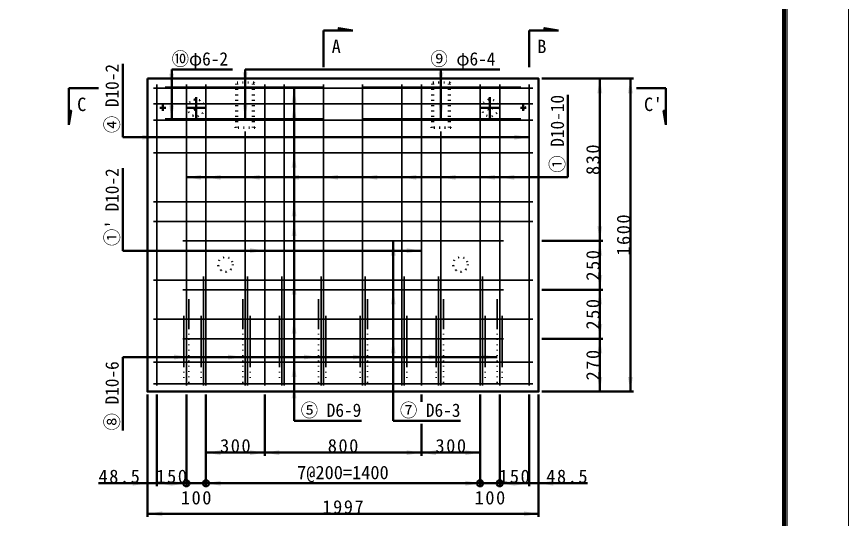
# Model space of a CAD drawing. Units: millimetres, scale not verified. Extents: x -2102 to 2102, y -1485 to 1485.
# Drawn here: x 744 to 2102, y -683 to 138 of the extents above; entities that cross this region are included whole.
import ezdxf
from ezdxf.enums import TextEntityAlignment as Align

# ---------------------------------------------------------------- set-up
doc = ezdxf.new("R2010")
doc.units = ezdxf.units.MM
doc.header["$LTSCALE"] = 5
doc.linetypes.add('DOTTED', pattern=[1.75, 0.25, -1.5])
doc.linetypes.add('LONG_DASHED_DOTTED', pattern=[15.25, 12, -1.5, 0.25, -1.5])
doc.layers.add('0-0_V-nasSTD', color=7, linetype='Continuous', lineweight=50)
doc.styles.add('ＭＳ ゴシック', font='')
doc.styles.get('ＭＳ ゴシック').set_extended_font_data('MS Gothic')

msp = doc.modelspace()

# ---------------------------------------------------------------- linework, layer by layer
at = {"layer": '0-0_V-nasSTD'}
for p, q in [((1244.881, 55.586), (1244.881, 115.586)), ((1269.881, 115.586), (1244.881, 115.586)), ((1269.881, 115.586), (1292.921, 115.586)), ((1580.881, 55.586), (1580.881, 115.586)), ((1605.881, 115.586), (1580.881, 115.586)), ((1605.881, 115.586), (1628.921, 115.586)), ((916.881, -59.134), (916.881, 60.866)), ((996.881, 51.586), (996.881, -30.974)), ((996.881, 51.586), (1095.993, 51.586)), ((1116.881, 51.586), (1116.881, -29.054)), ((1116.881, 51.586), (1532.881, 51.586)), ((1436.881, 51.586), (1436.881, -29.054)), ((1601.401, 36.866), (1751.401, 36.866)), ((1696.401, 36.866), (1696.401, -228.734)), ((1746.401, 36.866), (1746.401, -475.134)), ((829.033, -16.094), (829.033, 20.866)), ((877.073, 20.866), (829.033, 20.866)), ((1196.881, -523.134), (1196.881, 20.866)), ((1756.401, 20.866), (1804.441, 20.866)), ((1804.441, -16.094), (1804.441, 20.866)), ((1644.401, -124.734), (1644.401, 10.266)), ((829.033, -16.094), (829.033, -39.134)), ((1804.441, -16.094), (1804.441, -39.134)), ((1580.881, -59.134), (916.881, -59.134)), ((916.881, -244.734), (916.881, -109.734)), ((1644.401, -124.734), (1020.881, -124.734)), ((1358.881, -523.134), (1358.881, -228.734)), ((1601.401, -228.734), (1701.401, -228.734)), ((1696.401, -228.734), (1696.401, -308.734)), ((1404.881, -244.734), (916.881, -244.734)), ((1601.401, -308.734), (1701.401, -308.734)), ((1696.401, -308.734), (1696.401, -388.734)), ((1601.401, -388.734), (1701.401, -388.734)), ((1696.401, -475.134), (1696.401, -388.734)), ((916.881, -538.722), (916.881, -418.722)), ((1528.881, -418.722), (916.881, -418.722)), ((1601.401, -475.134), (1751.401, -475.134)), ((957.361, -480.134), (957.361, -680.134)), ((972.881, -480.134), (972.881, -630.134)), ((1020.881, -480.134), (1020.881, -630.134)), ((1052.881, -480.134), (1052.881, -630.134)), ((1148.881, -480.134), (1148.881, -580.134)), ((1404.881, -480.134), (1404.881, -492.134)), ((1500.881, -480.134), (1500.881, -630.134)), ((1532.881, -480.134), (1532.881, -630.134)), ((1580.881, -480.134), (1580.881, -630.134)), ((1596.401, -480.134), (1596.401, -680.134)), ((1196.881, -523.134), (1306.881, -523.134)), ((1358.881, -523.134), (1468.881, -523.134)), ((1404.881, -528.134), (1404.881, -580.134)), ((1052.881, -575.134), (1148.881, -575.134)), ((1404.881, -575.134), (1148.881, -575.134)), ((1500.881, -575.134), (1404.881, -575.134)), ((877.361, -625.134), (957.361, -625.134)), ((1020.881, -625.134), (1052.881, -625.134)), ((1052.881, -625.134), (1500.881, -625.134)), ((1532.881, -625.134), (1500.881, -625.134)), ((1676.401, -625.134), (1596.401, -625.134)), ((957.361, -675.134), (1596.401, -675.134))]:
    msp.add_line(p, q, dxfattribs=at)
at = {"layer": '0-0_V-nasSTD', "lineweight": 35}
for p, q in [((972.881, 27.266), (972.881, -465.534)), ((1020.881, 27.266), (1020.881, -465.534)), ((1052.881, 27.266), (1052.881, -465.534)), ((1148.881, 27.266), (1148.881, -465.534)), ((1180.881, 27.266), (1180.881, -465.534)), ((1244.881, 27.266), (1244.881, -465.534)), ((1308.881, 27.266), (1308.881, -465.534)), ((1372.881, 27.266), (1372.881, -465.534)), ((1404.881, 27.266), (1404.881, -465.534)), ((1500.881, 27.266), (1500.881, -465.534)), ((1532.881, 27.266), (1532.881, -465.534)), ((1580.881, 27.266), (1580.881, -465.534)), ((966.961, 20.866), (1586.801, 20.866)), ((986.481, 22.786), (1244.881, 22.786)), ((1567.281, 22.786), (1308.881, 22.786)), ((966.961, -4.734), (1586.801, -4.734)), ((966.961, -30.974), (1586.801, -30.974)), ((986.481, -29.054), (1244.881, -29.054)), ((1567.281, -29.054), (1308.881, -29.054)), ((1116.881, -49.534), (1116.881, -465.534)), ((1436.881, -49.534), (1436.881, -465.534)), ((966.961, -84.734), (1586.801, -84.734)), ((966.961, -164.734), (1586.801, -164.734)), ((966.961, -196.734), (1586.801, -196.734)), ((1014.961, -228.734), (1538.801, -228.734)), ((966.961, -292.734), (1586.801, -292.734)), ((1048.881, -287.134), (1048.881, -465.534)), ((1120.881, -287.134), (1120.881, -465.534)), ((1176.881, -287.134), (1176.881, -465.534)), ((1240.881, -287.134), (1240.881, -465.534)), ((1312.881, -287.134), (1312.881, -465.534)), ((1376.881, -287.134), (1376.881, -465.534)), ((1432.881, -287.134), (1432.881, -465.534)), ((1504.881, -287.134), (1504.881, -465.534)), ((1014.961, -308.734), (1538.801, -308.734)), ((1024.881, -323.906), (1024.881, -371.906)), ((1112.881, -323.906), (1112.881, -371.906)), ((1236.881, -323.906), (1236.881, -371.906)), ((1316.881, -323.906), (1316.881, -371.906)), ((1440.881, -323.906), (1440.881, -371.906)), ((1528.881, -323.906), (1528.881, -371.906)), ((1016.881, -351.365), (1016.881, -434.245)), ((1044.881, -351.365), (1044.881, -434.245)), ((1124.881, -351.365), (1124.881, -434.245)), ((1172.881, -351.365), (1172.881, -434.245)), ((1248.881, -351.365), (1248.881, -434.245)), ((1304.881, -351.365), (1304.881, -434.245)), ((1380.881, -351.365), (1380.881, -434.245)), ((1428.881, -351.365), (1428.881, -434.245)), ((1508.881, -351.365), (1508.881, -434.245)), ((1536.881, -351.365), (1536.881, -434.245)), ((966.961, -356.734), (1586.801, -356.734)), ((1014.961, -388.734), (1538.801, -388.734)), ((966.961, -427.134), (1586.801, -427.134)), ((966.961, -462.334), (1586.801, -462.334))]:
    msp.add_line(p, q, dxfattribs=at)
at = {"layer": '0-0_V-nasSTD', "linetype": 'DOTTED'}
for p, q in [((1100.081, 36.866), (1102.481, 30.466)), ((1102.481, -43.134), (1102.481, 30.466)), ((1131.281, 30.466), (1102.481, 30.466)), ((1104.081, -43.134), (1104.081, 30.466)), ((1129.681, -43.134), (1129.681, 30.466)), ((1131.281, 30.466), (1133.681, 36.866)), ((1131.281, -43.134), (1131.281, 30.466)), ((1420.081, 36.866), (1422.481, 30.466)), ((1422.481, -43.134), (1422.481, 30.466)), ((1451.281, 30.466), (1422.481, 30.466)), ((1424.081, -43.134), (1424.081, 30.466)), ((1449.681, -43.134), (1449.681, 30.466)), ((1451.281, 30.466), (1453.681, 36.866)), ((1451.281, -43.134), (1451.281, 30.466)), ((1132.881, -43.134), (1100.881, -43.134)), ((1100.881, -43.774), (1100.881, -43.134)), ((1132.881, -43.774), (1100.881, -43.774)), ((1132.881, -43.774), (1132.881, -43.134)), ((1452.881, -43.134), (1420.881, -43.134)), ((1420.881, -43.774), (1420.881, -43.134)), ((1452.881, -43.774), (1420.881, -43.774)), ((1452.881, -43.774), (1452.881, -43.134))]:
    msp.add_line(p, q, dxfattribs=at)
at = {"layer": '0-0_V-nasSTD', "linetype": 'LONG_DASHED_DOTTED'}
for p, q in [((1036.881, 6.306), (1036.881, -27.614)), ((1516.881, 6.306), (1516.881, -27.614)), ((977.521, -11.134), (987.121, -11.134)), ((982.321, -15.934), (982.321, -6.334)), ((1019.921, -11.134), (1053.841, -11.134)), ((1499.921, -11.134), (1533.841, -11.134)), ((1566.641, -11.134), (1576.241, -11.134)), ((1571.441, -15.934), (1571.441, -6.334))]:
    msp.add_line(p, q, dxfattribs=at)
at = {"layer": '0-0_V-nasSTD', "linetype": 'DOTTED', "lineweight": 35}
for p, q in [((1024.881, -371.906), (1024.881, -468.094)), ((1112.881, -371.906), (1112.881, -468.094)), ((1236.881, -371.906), (1236.881, -468.094)), ((1316.881, -371.906), (1316.881, -468.094)), ((1440.881, -371.906), (1440.881, -468.094)), ((1528.881, -371.906), (1528.881, -468.094)), ((1016.881, -434.245), (1016.881, -452.734)), ((1044.881, -434.245), (1044.881, -452.734)), ((1124.881, -434.245), (1124.881, -452.734)), ((1172.881, -434.245), (1172.881, -452.734)), ((1248.881, -434.245), (1248.881, -452.734)), ((1304.881, -434.245), (1304.881, -452.734)), ((1380.881, -434.245), (1380.881, -452.734)), ((1428.881, -434.245), (1428.881, -452.734)), ((1508.881, -434.245), (1508.881, -452.734)), ((1536.881, -434.245), (1536.881, -452.734))]:
    msp.add_line(p, q, dxfattribs=at)
at = {"layer": '0-0_V-nasSTD', "lineweight": 18}
for points in [[(-2102.5, -1485), (-2102.5, 1485), (2102.5, 1485), (2102.5, -1485)], [(-2002.5, -1385), (-2002.5, 1385), (2002.5, 1385), (2002.5, -1385)]]:
    msp.add_lwpolyline(points, close=True, dxfattribs=at)
at = {"layer": '0-0_V-nasSTD', "lineweight": 100}
msp.add_lwpolyline([(1997.5, -1380), (1997.5, 1380), (-1997.5, 1380)], dxfattribs=at)
at = {"layer": '0-0_V-nasSTD'}
for points in [[(1269.881, 115.586), (1269.881, 119.426), (1292.921, 115.586)], [(1605.881, 115.586), (1605.881, 119.426), (1628.921, 115.586)], [(829.033, -16.094), (832.873, -16.094), (829.033, -39.134)], [(1804.441, -16.094), (1800.601, -16.094), (1804.441, -39.134)], [(957.361, -625.134), (972.881, -625.134), (1020.881, -625.134)], [(1596.401, -625.134), (1580.881, -625.134), (1532.881, -625.134)]]:
    msp.add_lwpolyline(points, dxfattribs=at)
msp.add_lwpolyline([(957.361, 36.866), (957.361, -475.134), (1596.401, -475.134), (1596.401, 36.866)], close=True, dxfattribs=at)
at = {"layer": '0-0_V-nasSTD', "linetype": 'DOTTED'}
for centre, radius in [((1036.881, -11.134), 13.76), ((1516.881, -11.134), 13.76), ((982.321, -11.134), 3.04), ((982.321, -11.134), 1.92), ((982.321, -11.134), 1.6), ((1036.881, -11.134), 4), ((1516.881, -11.134), 4), ((1571.441, -11.134), 3.04), ((1571.441, -11.134), 1.92), ((1571.441, -11.134), 1.6), ((1084.881, -267.134), 12), ((1468.881, -267.134), 12)]:
    msp.add_circle(centre, radius, dxfattribs=at)
at = {"layer": '0-0_V-nasSTD'}
for centre in [(1020.881, -625.134), (1052.881, -625.134), (1500.881, -625.134), (1532.881, -625.134)]:
    msp.add_circle(centre, 5, dxfattribs=at)
for points in [[(992.881, 44.866), (996.881, 20.866), (996.881, 44.866)], [(996.881, 20.866), (996.881, 44.866), (1000.881, 44.866)], [(1112.881, 46.786), (1116.881, 22.786), (1116.881, 46.786)], [(1116.881, 22.786), (1116.881, 46.786), (1120.881, 46.786)], [(1432.881, 46.786), (1436.881, 22.786), (1436.881, 46.786)], [(1436.881, 22.786), (1436.881, 46.786), (1440.881, 46.786)], [(1692.401, 12.866), (1696.401, 12.866), (1696.401, 36.866)], [(1696.401, 12.866), (1696.401, 36.866), (1700.401, 12.866)], [(1742.401, 12.866), (1746.401, 12.866), (1746.401, 36.866)], [(1746.401, 12.866), (1746.401, 36.866), (1750.401, 12.866)], [(1192.881, -3.134), (1196.881, -3.134), (1196.881, 20.866)], [(1196.881, -3.134), (1196.881, 20.866), (1200.881, -3.134)], [(992.881, -6.974), (996.881, -30.974), (996.881, -6.974)], [(996.881, -30.974), (996.881, -6.974), (1000.881, -6.974)], [(1112.881, -5.054), (1116.881, -29.054), (1116.881, -5.054)], [(1116.881, -29.054), (1116.881, -5.054), (1120.881, -5.054)], [(1192.881, -28.734), (1196.881, -28.734), (1196.881, -4.734)], [(1196.881, -28.734), (1196.881, -4.734), (1200.881, -28.734)], [(1432.881, -5.054), (1436.881, -29.054), (1436.881, -5.054)], [(1436.881, -29.054), (1436.881, -5.054), (1440.881, -5.054)], [(948.881, -59.134), (948.881, -55.134), (972.881, -59.134)], [(948.881, -63.134), (948.881, -59.134), (972.881, -59.134)], [(1556.881, -59.134), (1556.881, -55.134), (1580.881, -59.134)], [(1556.881, -63.134), (1556.881, -59.134), (1580.881, -59.134)], [(1192.881, -108.734), (1196.881, -108.734), (1196.881, -84.734)], [(1196.881, -108.734), (1196.881, -84.734), (1200.881, -108.734)], [(1020.881, -124.734), (1044.881, -124.734), (1044.881, -120.734)], [(1052.881, -124.734), (1076.881, -124.734), (1076.881, -120.734)], [(1116.881, -124.734), (1140.881, -124.734), (1140.881, -120.734)], [(1180.881, -124.734), (1204.881, -124.734), (1204.881, -120.734)], [(1244.881, -124.734), (1268.881, -124.734), (1268.881, -120.734)], [(1308.881, -124.734), (1332.881, -124.734), (1332.881, -120.734)], [(1372.881, -124.734), (1396.881, -124.734), (1396.881, -120.734)], [(1436.881, -124.734), (1460.881, -124.734), (1460.881, -120.734)], [(1500.881, -124.734), (1524.881, -124.734), (1524.881, -120.734)], [(1532.881, -124.734), (1556.881, -124.734), (1556.881, -120.734)], [(1020.881, -124.734), (1044.881, -128.734), (1044.881, -124.734)], [(1052.881, -124.734), (1076.881, -128.734), (1076.881, -124.734)], [(1116.881, -124.734), (1140.881, -128.734), (1140.881, -124.734)], [(1180.881, -124.734), (1204.881, -128.734), (1204.881, -124.734)], [(1244.881, -124.734), (1268.881, -128.734), (1268.881, -124.734)], [(1308.881, -124.734), (1332.881, -128.734), (1332.881, -124.734)], [(1372.881, -124.734), (1396.881, -128.734), (1396.881, -124.734)], [(1436.881, -124.734), (1460.881, -128.734), (1460.881, -124.734)], [(1500.881, -124.734), (1524.881, -128.734), (1524.881, -124.734)], [(1532.881, -124.734), (1556.881, -128.734), (1556.881, -124.734)], [(1192.881, -188.734), (1196.881, -188.734), (1196.881, -164.734)], [(1196.881, -188.734), (1196.881, -164.734), (1200.881, -188.734)], [(1192.881, -220.734), (1196.881, -220.734), (1196.881, -196.734)], [(1196.881, -220.734), (1196.881, -196.734), (1200.881, -220.734)], [(1692.401, -204.734), (1696.401, -228.734), (1696.401, -204.734)], [(1696.401, -228.734), (1696.401, -204.734), (1700.401, -204.734)], [(1354.881, -252.734), (1358.881, -252.734), (1358.881, -228.734)], [(1358.881, -252.734), (1358.881, -228.734), (1362.881, -252.734)], [(1692.401, -252.734), (1696.401, -252.734), (1696.401, -228.734)], [(1696.401, -252.734), (1696.401, -228.734), (1700.401, -252.734)], [(1124.881, -244.734), (1124.881, -240.734), (1148.881, -244.734)], [(1380.881, -244.734), (1380.881, -240.734), (1404.881, -244.734)], [(1124.881, -248.734), (1124.881, -244.734), (1148.881, -244.734)], [(1380.881, -248.734), (1380.881, -244.734), (1404.881, -244.734)], [(1692.401, -284.734), (1696.401, -308.734), (1696.401, -284.734)], [(1696.401, -308.734), (1696.401, -284.734), (1700.401, -284.734)], [(1192.881, -316.734), (1196.881, -316.734), (1196.881, -292.734)], [(1196.881, -316.734), (1196.881, -292.734), (1200.881, -316.734)], [(1354.881, -332.734), (1358.881, -332.734), (1358.881, -308.734)], [(1358.881, -332.734), (1358.881, -308.734), (1362.881, -332.734)], [(1692.401, -332.734), (1696.401, -332.734), (1696.401, -308.734)], [(1696.401, -332.734), (1696.401, -308.734), (1700.401, -332.734)], [(1192.881, -380.734), (1196.881, -380.734), (1196.881, -356.734)], [(1196.881, -380.734), (1196.881, -356.734), (1200.881, -380.734)], [(1692.401, -364.734), (1696.401, -388.734), (1696.401, -364.734)], [(1696.401, -388.734), (1696.401, -364.734), (1700.401, -364.734)], [(1354.881, -412.734), (1358.881, -412.734), (1358.881, -388.734)], [(1358.881, -412.734), (1358.881, -388.734), (1362.881, -412.734)], [(1692.401, -412.734), (1696.401, -412.734), (1696.401, -388.734)], [(1696.401, -412.734), (1696.401, -388.734), (1700.401, -412.734)], [(1000.881, -418.722), (1000.881, -414.722), (1024.881, -418.722)], [(1000.881, -422.722), (1000.881, -418.722), (1024.881, -418.722)], [(1088.881, -418.722), (1088.881, -414.722), (1112.881, -418.722)], [(1088.881, -422.722), (1088.881, -418.722), (1112.881, -418.722)], [(1212.881, -418.722), (1212.881, -414.722), (1236.881, -418.722)], [(1212.881, -422.722), (1212.881, -418.722), (1236.881, -418.722)], [(1292.881, -418.722), (1292.881, -414.722), (1316.881, -418.722)], [(1292.881, -422.722), (1292.881, -418.722), (1316.881, -418.722)], [(1416.881, -418.722), (1416.881, -414.722), (1440.881, -418.722)], [(1416.881, -422.722), (1416.881, -418.722), (1440.881, -418.722)], [(1504.881, -418.722), (1504.881, -414.722), (1528.881, -418.722)], [(1504.881, -422.722), (1504.881, -418.722), (1528.881, -418.722)], [(1192.881, -451.134), (1196.881, -451.134), (1196.881, -427.134)], [(1196.881, -451.134), (1196.881, -427.134), (1200.881, -451.134)], [(1692.401, -451.134), (1696.401, -475.134), (1696.401, -451.134)], [(1696.401, -475.134), (1696.401, -451.134), (1700.401, -451.134)], [(1742.401, -451.134), (1746.401, -475.134), (1746.401, -451.134)], [(1746.401, -475.134), (1746.401, -451.134), (1750.401, -451.134)], [(1192.881, -486.334), (1196.881, -486.334), (1196.881, -462.334)], [(1196.881, -486.334), (1196.881, -462.334), (1200.881, -486.334)], [(1052.881, -575.134), (1076.881, -575.134), (1076.881, -571.134)], [(1052.881, -575.134), (1076.881, -579.134), (1076.881, -575.134)], [(1124.881, -575.134), (1124.881, -571.134), (1148.881, -575.134)], [(1124.881, -579.134), (1124.881, -575.134), (1148.881, -575.134)], [(1148.881, -575.134), (1172.881, -575.134), (1172.881, -571.134)], [(1148.881, -575.134), (1172.881, -579.134), (1172.881, -575.134)], [(1380.881, -575.134), (1380.881, -571.134), (1404.881, -575.134)], [(1380.881, -579.134), (1380.881, -575.134), (1404.881, -575.134)], [(1404.881, -575.134), (1428.881, -575.134), (1428.881, -571.134)], [(1404.881, -575.134), (1428.881, -579.134), (1428.881, -575.134)], [(1476.881, -575.134), (1476.881, -571.134), (1500.881, -575.134)], [(1476.881, -579.134), (1476.881, -575.134), (1500.881, -575.134)], [(933.361, -625.134), (933.361, -621.134), (957.361, -625.134)], [(972.881, -625.134), (996.881, -625.134), (996.881, -621.134)], [(996.881, -625.134), (996.881, -621.134), (1020.881, -625.134)], [(1052.881, -625.134), (1076.881, -625.134), (1076.881, -621.134)], [(1052.881, -625.134), (1076.881, -625.134), (1076.881, -621.134)], [(1476.881, -625.134), (1476.881, -621.134), (1500.881, -625.134)], [(1532.881, -625.134), (1556.881, -625.134), (1556.881, -621.134)], [(1556.881, -625.134), (1556.881, -621.134), (1580.881, -625.134)], [(1596.401, -625.134), (1620.401, -625.134), (1620.401, -621.134)], [(933.361, -629.134), (933.361, -625.134), (957.361, -625.134)], [(972.881, -625.134), (996.881, -629.134), (996.881, -625.134)], [(996.881, -629.134), (996.881, -625.134), (1020.881, -625.134)], [(1052.881, -625.134), (1076.881, -629.134), (1076.881, -625.134)], [(1052.881, -625.134), (1076.881, -629.134), (1076.881, -625.134)], [(1476.881, -629.134), (1476.881, -625.134), (1500.881, -625.134)], [(1532.881, -625.134), (1556.881, -629.134), (1556.881, -625.134)], [(1556.881, -629.134), (1556.881, -625.134), (1580.881, -625.134)], [(1596.401, -625.134), (1620.401, -629.134), (1620.401, -625.134)], [(957.361, -675.134), (981.361, -675.134), (981.361, -671.134)], [(957.361, -675.134), (981.361, -679.134), (981.361, -675.134)], [(1572.401, -675.134), (1572.401, -671.134), (1596.401, -675.134)], [(1572.401, -679.134), (1572.401, -675.134), (1596.401, -675.134)]]:
    msp.add_solid(points, dxfattribs=at)

# ---------------------------------------------------------------- texts
at = {"layer": '0-0_V-nasSTD', "style": 'ＭＳ ゴシック'}
for s, p in [('A', (1258.247, 71.762)), ('B', (1594.247, 71.762)), ('C', (842.399, -22.958)), ("C'", (1768.576, -22.958)), ('7@200=1400', (1201.881, -625.134))]:
    msp.add_text(s, height=21.99, dxfattribs=at).set_placement(p, align=Align.BOTTOM_LEFT)
at = {"layer": '0-0_V-nasSTD', "style": 'ＭＳ ゴシック', "width": 0.95}
for s, p in [('⑩φ6-2', (996.881, 51.586)), ('⑨ φ6-4', (1419.611, 51.586)), ('⑤ D6-9', (1207.769, -523.134)), ('⑦ D6-3', (1369.769, -523.134))]:
    msp.add_text(s, height=21.85, dxfattribs=at).set_placement(p, align=Align.BOTTOM_LEFT)
for s, p in [('④ D10-2', (916.881, -52.404)), ('① D10-10', (1644.401, -117.163)), ("①' D10-2", (916.881, -237.163)), ('⑧ D10-6', (916.881, -538.722))]:
    msp.add_text(s, height=21.85, rotation=90, dxfattribs=at).set_placement(p, align=Align.BOTTOM_LEFT)
at = {"layer": '0-0_V-nasSTD', "char_height": 21.99, "attachment_point": 7, "rotation": 90, "style": 'ＭＳ ゴシック'}
for s, insert in [('\\T1.17;830', (1696.401, -120.934)), ('\\T1.17;1600', (1746.401, -252.884)), ('\\T1.17;250', (1696.401, -293.734)), ('\\T1.17;250', (1696.401, -373.734)), ('\\T1.17;270', (1696.401, -456.934))]:
    msp.add_mtext(s, dxfattribs=dict(at, insert=insert))
at = {"layer": '0-0_V-nasSTD', "char_height": 21.99, "attachment_point": 7, "style": 'ＭＳ ゴシック'}
for s, insert in [('\\T1.17;300', (1075.881, -575.134)), ('\\T1.17;800', (1251.881, -575.134)), ('\\T1.17;300', (1427.881, -575.134)), ('\\T1.17;48.5', (877.361, -625.134)), ('\\T1.17;150', (971.881, -625.134)), ('\\T1.17;150', (1531.881, -625.134)), ('\\T1.17;48.5', (1608.901, -625.134)), ('\\T1.17;100', (1011.881, -660.134)), ('\\T1.17;100', (1491.881, -660.134)), ('\\T1.17;1997', (1243.131, -675.134))]:
    msp.add_mtext(s, dxfattribs=dict(at, insert=insert))

doc.saveas('drawing.dxf')
